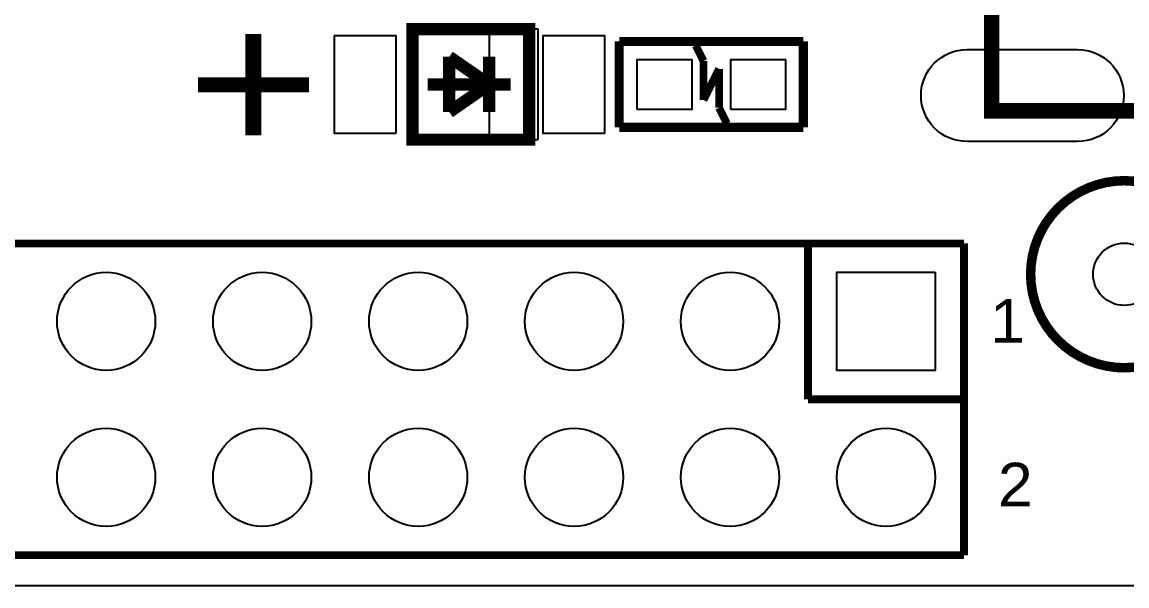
# Model space of a CAD drawing. Extents: x -0.6 to 82.1, y 0 to 56.
# Drawn here: x 54.06 to 72.05, y 0 to 9.19 of the extents above; entities that cross this region are included whole.
import ezdxf

# ---------------------------------------------------------------- set-up
doc = ezdxf.new("R2010")
doc.units = 0
for name, color, linetype in [('BG_OUTLINE', 211, 'CONTINUOUS'), ('PG_SILKSCREEN_TOP', 140, 'CONTINUOUS'), ('PIN_TOP', 4, 'CONTINUOUS')]:
    doc.layers.add(name, color=color, linetype=linetype)

msp = doc.modelspace()

# ---------------------------------------------------------------- linework, layer by layer
at = {"layer": 'BG_OUTLINE'}
msp.add_lwpolyline([(0, 1), (0, 55, -0.414214), (1, 56), (79, 56, -0.414214), (80, 55), (80, 1, -0.414214), (79, 0), (1, 0, -0.414214)], format="xyb", close=True, dxfattribs=at)
at = {"layer": 'PG_SILKSCREEN_TOP'}
for points, const_width in [([(69.8499, 10.2406), (69.8499, 7.7405), (81, 7.7405), (81, 22.7407), (69.8499, 22.7407), (69.8499, 20.7407)], 0.254), ([(60.4172, 7.2717), (60.4172, 9.0715), (62.3171, 9.0715), (62.3171, 7.2717), (60.4172, 7.2717)], 0.1999), ([(63.784, 7.4716), (63.784, 8.8716)], 0.15), ([(63.784, 8.8716), (66.784, 8.8716)], 0.15), ([(65.03, 8.8066), (65.157, 8.5526)], 0.127), ([(66.784, 8.8716), (66.784, 7.4716)], 0.15), ([(61.6671, 8.1716), (61.0172, 8.6217)], 0.1999), ([(61.0172, 8.6217), (61.0172, 7.7215)], 0.1999), ([(61.6671, 7.7215), (61.6671, 8.6217)], 0.1999), ([(65.157, 8.5526), (65.157, 7.9176)], 0.127), ([(65.157, 7.9176), (65.411, 8.4256)], 0.127), ([(65.411, 8.4256), (65.411, 7.7906)], 0.127), ([(62.0172, 8.1716), (60.6671, 8.1716)], 0.1999), ([(61.0172, 7.7215), (61.6671, 8.1716)], 0.1999), ([(65.411, 7.7906), (65.538, 7.5366)], 0.127), ([(66.784, 7.4716), (63.784, 7.4716)], 0.15), ([(18.6, 5.58), (69.4, 5.58)], 0.127), ([(66.86, 5.58), (66.86, 3.04)], 0.127), ([(69.4, 5.58), (69.4, 0.5)], 0.127), ([(66.86, 3.04), (69.4, 3.04)], 0.127), ([(69.4, 0.5), (18.6, 0.5)], 0.127)]:
    msp.add_lwpolyline(points, dxfattribs=dict(at, const_width=const_width))
msp.add_lwpolyline([(62.4672, 7.2717), (62.4672, 9.0715), (61.6671, 9.0715), (61.6671, 7.2717)], close=True, dxfattribs=at)
at = {"layer": 'PG_SILKSCREEN_TOP', "const_width": 0.1549}
msp.add_lwpolyline([(73.533, 5.0788, 1), (70.485, 5.0788, 1), (73.533, 5.0788)], format="xyb", dxfattribs=at)
at = {"layer": 'PIN_TOP'}
for points in [[(60.1471, 7.3716), (59.1471, 7.3716), (59.1471, 8.9716), (60.1471, 8.9716)], [(63.5471, 7.3716), (62.5471, 7.3716), (62.5471, 8.9716), (63.5471, 8.9716)], [(64.0775, 7.7652), (64.0775, 8.578), (64.9665, 8.578), (64.9665, 7.7652)], [(65.6015, 7.7652), (65.6015, 8.578), (66.4905, 8.578), (66.4905, 7.7652)], [(68.93, 5.11), (68.93, 3.5101), (67.33, 3.5101), (67.33, 5.11)]]:
    msp.add_lwpolyline(points, close=True, dxfattribs=at)
msp.add_lwpolyline([(69.4501, 8.7408), (71.2499, 8.7408, -1), (71.2499, 7.2406), (69.4501, 7.2406, -1)], format="xyb", close=True, dxfattribs=at)
for centre, radius in [((72.009, 5.0788), 0.508), ((55.43, 4.31), 0.8), ((57.97, 4.31), 0.8), ((60.51, 4.31), 0.8), ((63.05, 4.31), 0.8), ((65.59, 4.31), 0.8), ((55.43, 1.77), 0.8), ((57.97, 1.77), 0.8), ((60.51, 1.77), 0.8), ((63.05, 1.77), 0.8), ((65.59, 1.77), 0.8), ((68.13, 1.77), 0.8)]:
    msp.add_circle(centre, radius, dxfattribs=at)

# ---------------------------------------------------------------- texts
at = {"layer": 'PG_SILKSCREEN_TOP'}
msp.add_text('+', height=2.54, rotation=90, dxfattribs=at).set_placement((59.055, 7.1755))
at = {"layer": 'PG_SILKSCREEN_TOP', "width": 1.071429}
for s, p in [('1', (69.8246, 3.9624)), ('2', (69.9516, 1.2954))]:
    msp.add_text(s, height=0.7112, dxfattribs=at).set_placement(p)

doc.saveas('drawing.dxf')
